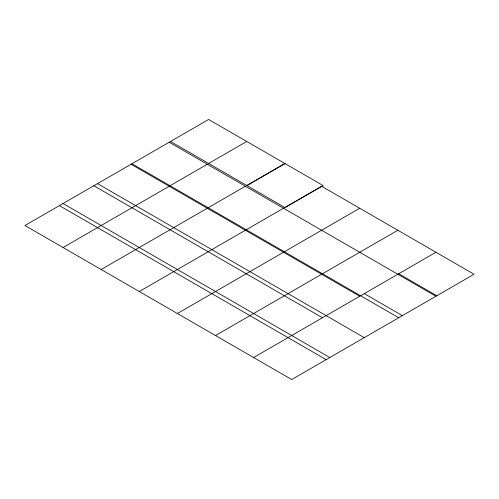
<?xml version="1.0" encoding="UTF-8"?>
<svg xmlns="http://www.w3.org/2000/svg" width="499" height="499" viewBox="0 0 499 499"><rect width="100%" height="100%" fill="white"/><g stroke="black" fill="none" stroke-linecap="round" stroke-linejoin="round"><path stroke-width="0.75" d="M63.061 247.516L207.285 164.252M208.632 163.472L246.737 141.473M101.166 269.522L245.396 186.252M284.848 163.472L246.737 185.478L170.521 141.473M285.072 163.603L246.961 185.603L285.072 207.603L323.177 185.603L208.632 119.467L24.95 225.517L291.715 379.533L474.05 274.263L321.612 186.252L139.277 291.522M177.388 313.522L359.723 208.258M215.499 335.528L397.834 230.257M253.604 357.527L435.939 252.257M398.726 273.745L436.831 295.751M169.173 142.246L435.939 296.263M364.276 293.637L402.387 315.636M131.954 163.734L398.726 317.751M131.062 164.252L359.723 296.263M97.511 183.626L364.276 337.642M93.849 185.74L322.504 317.751M63.061 203.511L329.827 357.527M59.4 205.625L326.165 359.642"/></g></svg>
